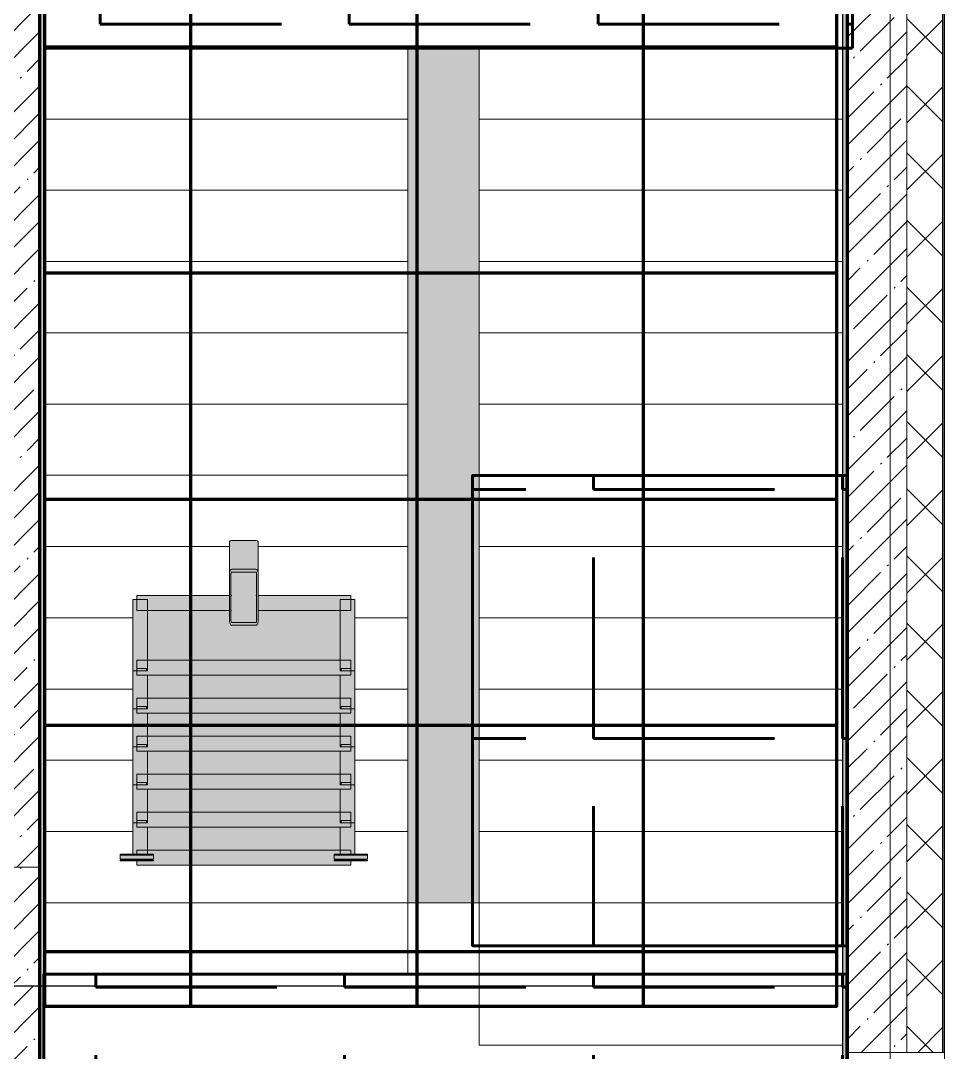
# Model space of a CAD drawing. Header units: millimetres. Extents: x -164500 to 426394, y -51911 to 102118.
# Drawn here: x 410577 to 414465, y 13120 to 17464 of the extents above; entities that cross this region are included whole.
import ezdxf

# ---------------------------------------------------------------- set-up
doc = ezdxf.new("R2010")
doc.units = ezdxf.units.MM
for name, color, linetype, lineweight in [('336 лестницы', 150, 'Continuous', 120), ('374 ПК-4', 211, 'Continuous', 120), ('469 плитка КР10 лестницы', 130, 'Continuous', 60), ('474 плитка КР-1.1 лестницы', 150, 'Continuous', 60), ('A-FLOR', 7, 'Continuous', 9), ('A-GENM', 7, 'Continuous', 9), ('A-GENM-1', 7, 'Continuous', 20), ('A-WALL', 7, 'Continuous', 5), ('I-WALL', 7, 'Continuous', 5), ('S-COLS', 7, 'Continuous', 9), ('S-COLS-1', 7, 'Continuous', 5), ('S-STRS', 7, 'Continuous', 9), ('Оси', 7, 'Continuous', 9)]:
    doc.layers.add(name, color=color, linetype=linetype, lineweight=lineweight)
doc.layers.add('A-AREA-PATT-3', color=7, linetype='Continuous', lineweight=5, true_color=0xe6fae8, transparency=1)
doc.layers.add('A-WALL-1', color=9, linetype='Continuous', lineweight=5, true_color=0x808080)
doc.layers.add('A-WALL-FNSH-1', color=9, linetype='Continuous', lineweight=5, true_color=0x808080)
pattern_1 = [(45, (289227.4, 1e-08), (-114.04925, 114.04925), []), (45, (289341.45, 1e-08), (-114.04925, 114.04925), [201.612, -40.322, 6.706, -33.617])]
pattern_2 = [(0, (289227.4, 1e-08), (243.84, 60.96), [20.117, -162.763, 20.117, -162.763, -975.36]), (0, (289227.4, 1e-08), (243.84, 60.96), [-365.76, 20.117, -345.643, 20.117, -162.763, -426.72]), (0, (289227.4, 1e-08), (243.84, 60.96), [-914.4, 20.117, -101.803, 20.117, -284.683]), (120, (289318.84, 30.48), (-174.71291, 180.691634), [20.117, -162.763, 20.117, -162.763, -975.36]), (120, (289318.84, 30.48), (-174.71291, 180.691634), [-365.76, 20.117, -345.643, 20.117, -162.763, -426.72]), (120, (289318.84, 30.48), (-174.71291, 180.691634), [-914.4, 20.117, -101.803, 20.117, -284.683]), (240, (289349.32, 152.4), (-69.12709, -241.651634), [20.117, -162.763, 20.117, -162.763, -975.36]), (240, (289349.32, 152.4), (-69.12709, -241.651634), [-365.76, 20.117, -345.643, 20.117, -162.763, -426.72]), (240, (289349.32, 152.4), (-69.12709, -241.651634), [-914.4, 20.117, -101.803, 20.117, -284.683])]
pattern_3 = [(0, (494712.8, 27014.1), (0, 1047.75), [762, -285.75]), (90, (494712.8, 27014.1), (-1047.75, 6e-14), [762, -285.75])]

# ---------------------------------------------------------------- blocks, each defined once
blk = doc.blocks.new('ОМ_Полоса_Трапеция прямоугольная_Прокат_ГОСТ 103-2006 - ОМ_Полоса_Трапеция прямоугольная_Прокат_ГОСТ 103-2006-21111644-Объем проектирования 3 этажа')
at = {"layer": 'A-GENM'}
for p, q in [((122699.4, 14726.5), (122699.4, 14736.5)), ((122699.4, 14736.5), (122739.4, 14736.5)), ((122739.4, 14736.5), (122739.4, 14726.5)), ((122739.4, 14726.5), (122699.4, 14726.5))]:
    blk.add_line(p, q, dxfattribs=at)
blk = doc.blocks.new('ОМ_Полоса_Трапеция прямоугольная_Прокат_ГОСТ 103-2006 - ОМ_Полоса_Трапеция прямоугольная_Прокат_ГОСТ 103-2006-V573-Объем проектирования 3 этажа')
at = {"layer": 'A-GENM-1'}
for p, q in [((122699.4, 14416.5), (122699.4, 14406.5)), ((122739.4, 14416.5), (122699.4, 14416.5)), ((122699.4, 14406.5), (122739.4, 14406.5)), ((122739.4, 14406.5), (122739.4, 14416.5))]:
    blk.add_line(p, q, dxfattribs=at)
blk = doc.blocks.new('ОМ_Полоса_Трапеция прямоугольная_Прокат_ГОСТ 103-2006 - ОМ_Полоса_Трапеция прямоугольная_Прокат_ГОСТ 103-2006-V574-Объем проектирования 3 этажа')
at = {"layer": 'A-GENM-1'}
for p, q in [((122699.4, 14256.5), (122699.4, 14246.5)), ((122739.4, 14256.5), (122699.4, 14256.5)), ((122739.4, 14246.5), (122739.4, 14256.5)), ((122699.4, 14246.5), (122739.4, 14246.5))]:
    blk.add_line(p, q, dxfattribs=at)
blk = doc.blocks.new('ОМ_Полоса_Трапеция прямоугольная_Прокат_ГОСТ 103-2006 - ОМ_Полоса_Трапеция прямоугольная_Прокат_ГОСТ 103-2006-V575-Объем проектирования 3 этажа')
at = {"layer": 'A-GENM-1'}
for p, q in [((122699.4, 14096.5), (122699.4, 14086.5)), ((122739.4, 14096.5), (122699.4, 14096.5)), ((122699.4, 14086.5), (122739.4, 14086.5)), ((122739.4, 14086.5), (122739.4, 14096.5))]:
    blk.add_line(p, q, dxfattribs=at)
blk = doc.blocks.new('ОМ_Полоса_Прокат_ГОСТ 103-2006 - ОМ_Полоса_Прокат_ГОСТ 103-2006-22193251-Объем проектирования 3 этажа')
at = {"layer": 'A-GENM'}
for p, q in [((122809.4, 13929.5), (122669.4, 13929.5)), ((122669.4, 13929.5), (122669.4, 13926.5)), ((122669.4, 13926.5), (122809.4, 13926.5)), ((122809.4, 13926.5), (122809.4, 13929.5))]:
    blk.add_line(p, q, dxfattribs=at)
blk = doc.blocks.new('ОМ_Полоса_Прокат_ГОСТ 103-2006 - ОМ_Полоса_Прокат_ГОСТ 103-2006-22193252-Объем проектирования 3 этажа')
at = {"layer": 'A-GENM'}
for p, q in [((122669.4, 13933.9), (122669.4, 13950.8)), ((122809.4, 13950.8), (122809.4, 13933.9)), ((122809.4, 13933.9), (122669.4, 13933.9))]:
    blk.add_line(p, q, dxfattribs=at)
at = {"layer": 'A-GENM-1'}
for p, q in [((122669.4, 13954.2), (122669.4, 13950.8)), ((122809.4, 13954.2), (122669.4, 13954.2)), ((122669.4, 13950.8), (122809.4, 13950.8)), ((122809.4, 13950.8), (122809.4, 13954.2))]:
    blk.add_line(p, q, dxfattribs=at)
blk = doc.blocks.new('ОМ_Полоса_Трапеция прямоугольная_Прокат_ГОСТ 103-2006 - ОМ_Полоса_Трапеция прямоугольная_Прокат_ГОСТ 103-2006-21111686-Объем проектирования 3 этажа')
at = {"layer": 'A-GENM'}
for p, q in [((121839.4, 14736.5), (121879.4, 14736.5)), ((121839.4, 14726.5), (121839.4, 14736.5)), ((121879.4, 14736.5), (121879.4, 14726.5)), ((121879.4, 14726.5), (121839.4, 14726.5))]:
    blk.add_line(p, q, dxfattribs=at)
blk = doc.blocks.new('ОМ_Полоса_Трапеция прямоугольная_Прокат_ГОСТ 103-2006 - ОМ_Полоса_Трапеция прямоугольная_Прокат_ГОСТ 103-2006-V576-Объем проектирования 3 этажа')
at = {"layer": 'A-GENM-1'}
for p, q in [((121879.4, 14416.5), (121839.4, 14416.5)), ((121839.4, 14416.5), (121839.4, 14406.5)), ((121839.4, 14406.5), (121879.4, 14406.5)), ((121879.4, 14406.5), (121879.4, 14416.5))]:
    blk.add_line(p, q, dxfattribs=at)
blk = doc.blocks.new('ОМ_Полоса_Трапеция прямоугольная_Прокат_ГОСТ 103-2006 - ОМ_Полоса_Трапеция прямоугольная_Прокат_ГОСТ 103-2006-V577-Объем проектирования 3 этажа')
at = {"layer": 'A-GENM-1'}
for p, q in [((121879.4, 14256.5), (121839.4, 14256.5)), ((121839.4, 14256.5), (121839.4, 14246.5)), ((121879.4, 14246.5), (121879.4, 14256.5)), ((121839.4, 14246.5), (121879.4, 14246.5))]:
    blk.add_line(p, q, dxfattribs=at)
blk = doc.blocks.new('ОМ_Полоса_Трапеция прямоугольная_Прокат_ГОСТ 103-2006 - ОМ_Полоса_Трапеция прямоугольная_Прокат_ГОСТ 103-2006-V578-Объем проектирования 3 этажа')
at = {"layer": 'A-GENM-1'}
for p, q in [((121879.4, 14096.5), (121839.4, 14096.5)), ((121839.4, 14096.5), (121839.4, 14086.5)), ((121839.4, 14086.5), (121879.4, 14086.5)), ((121879.4, 14086.5), (121879.4, 14096.5))]:
    blk.add_line(p, q, dxfattribs=at)
blk = doc.blocks.new('ОМ_Полоса_Прокат_ГОСТ 103-2006 - ОМ_Полоса_Прокат_ГОСТ 103-2006-22193295-Объем проектирования 3 этажа')
at = {"layer": 'A-GENM'}
for p, q in [((121909.4, 13929.5), (121769.4, 13929.5)), ((121769.4, 13929.5), (121769.4, 13926.5)), ((121769.4, 13926.5), (121909.4, 13926.5)), ((121909.4, 13926.5), (121909.4, 13929.5))]:
    blk.add_line(p, q, dxfattribs=at)
blk = doc.blocks.new('ОМ_Полоса_Прокат_ГОСТ 103-2006 - ОМ_Полоса_Прокат_ГОСТ 103-2006-22193296-Объем проектирования 3 этажа')
at = {"layer": 'A-GENM'}
for p, q in [((121769.4, 13933.9), (121769.4, 13950.8)), ((121909.4, 13950.8), (121909.4, 13933.9)), ((121909.4, 13933.9), (121769.4, 13933.9))]:
    blk.add_line(p, q, dxfattribs=at)
at = {"layer": 'A-GENM-1'}
for p, q in [((121909.4, 13954.2), (121769.4, 13954.2)), ((121769.4, 13954.2), (121769.4, 13950.8)), ((121769.4, 13950.8), (121909.4, 13950.8)), ((121909.4, 13950.8), (121909.4, 13954.2))]:
    blk.add_line(p, q, dxfattribs=at)
blk = doc.blocks.new('ОМ_Труба_ГОСТ 8639-82 - ОМ_Труба_ГОСТ 8639-82-21111694-Объем проектирования 3 этажа')
at = {"layer": 'A-GENM'}
for p, q in [((122229.4, 15270.5), (122229.4, 15136.5)), ((122238.4, 15275.1), (122340.4, 15275.1)), ((122349.4, 15136.5), (122349.4, 15270.5)), ((122229.4, 14936.4), (122229.4, 15136.5)), ((122235.4, 15136.5), (122235.4, 14936.4)), ((122238.4, 15154.2), (122340.4, 15154.2)), ((122340.4, 15142.4), (122238.4, 15142.4)), ((122343.4, 14936.4), (122343.4, 15136.5)), ((122349.4, 15136.5), (122349.4, 14936.4)), ((122238.4, 14930.5), (122340.4, 14930.5)), ((122340.4, 14918.8), (122238.4, 14918.8))]:
    blk.add_line(p, q, dxfattribs=at)
at = {"layer": 'A-GENM', "flags": 128}
for points in [[(122229.4, 15136.5), (122229.6, 15140), (122230.1, 15143.3), (122231, 15146.3), (122232.1, 15149), (122233.4, 15151.2), (122235, 15152.8), (122236.7, 15153.8), (122238.4, 15154.2)], [(122238.4, 15142.4), (122237.9, 15142.3), (122237.3, 15141.9), (122236.8, 15141.4), (122236.3, 15140.7), (122235.9, 15139.8), (122235.7, 15138.8), (122235.5, 15137.7), (122235.4, 15136.5)], [(122340.4, 15154.2), (122342.2, 15153.8), (122343.9, 15152.8), (122345.4, 15151.2), (122346.8, 15149), (122347.9, 15146.3), (122348.8, 15143.3), (122349.3, 15140), (122349.4, 15136.5)], [(122343.4, 15136.5), (122343.4, 15137.7), (122343.2, 15138.8), (122342.9, 15139.8), (122342.6, 15140.7), (122342.1, 15141.4), (122341.6, 15141.9), (122341, 15142.3), (122340.4, 15142.4)], [(122238.4, 14918.8), (122236.7, 14919.1), (122235, 14920.1), (122233.4, 14921.8), (122232.1, 14923.9), (122231, 14926.6), (122230.1, 14929.7), (122229.6, 14933), (122229.4, 14936.4)], [(122235.4, 14936.4), (122235.5, 14935.3), (122235.7, 14934.2), (122235.9, 14933.2), (122236.3, 14932.3), (122236.8, 14931.5), (122237.3, 14931), (122237.9, 14930.7), (122238.4, 14930.5)], [(122349.4, 14936.4), (122349.3, 14933), (122348.8, 14929.7), (122347.9, 14926.6), (122346.8, 14923.9), (122345.4, 14921.8), (122343.9, 14920.1), (122342.2, 14919.1), (122340.4, 14918.8)], [(122340.4, 14930.5), (122341, 14930.7), (122341.6, 14931), (122342.1, 14931.5), (122342.6, 14932.3), (122342.9, 14933.2), (122343.2, 14934.2), (122343.4, 14935.3), (122343.4, 14936.4)]]:
    blk.add_lwpolyline(points, dxfattribs=at)
at = {"layer": 'A-GENM'}
for centre, start_param, end_param in [((122238.4, 15270.5), 1.570796, 3.141593), ((122340.4, 15270.5), 0, 1.570796)]:
    blk.add_ellipse(centre, major_axis=(9, 0), ratio=0.509802, start_param=start_param, end_param=end_param, dxfattribs=at)
blk = doc.blocks.new('ОМ_Уголок_ГОСТ 8509-93 - ОМ_Уголок_ГОСТ 8509-93-22194532-Объем проектирования 3 этажа')
at = {"layer": 'A-GENM'}
for p, q in [((0, 45.2), (0, -17.8)), ((390, 45.2), (0, 45.2)), ((398.5, 45.2), (396, 45.2)), ((504, 45.2), (501.5, 45.2)), ((900, 45.2), (510, 45.2)), ((900, -17.8), (900, 45.2)), ((0, -17.8), (390, -17.8)), ((396, -17.8), (399, -17.8)), ((501, -17.8), (504, -17.8)), ((510, -17.8), (900, -17.8))]:
    blk.add_line(p, q, dxfattribs=at)
blk = doc.blocks.new('ОМ_Уголок_ГОСТ 8509-93 - ОМ_Уголок_ГОСТ 8509-93-V579-Объем проектирования 3 этажа')
at = {"layer": 'A-GENM'}
for p, q in [((0, 45.2), (0, 10)), ((900, 45.2), (0, 45.2)), ((900, 10), (900, 45.2)), ((0, 0), (0, -17.8)), ((0, -17.8), (900, -17.8)), ((900, -17.8), (900, 0))]:
    blk.add_line(p, q, dxfattribs=at)
blk = doc.blocks.new('ОМ_Уголок_ГОСТ 8509-93 - ОМ_Уголок_ГОСТ 8509-93-22194533-Объем проектирования 3 этажа')
at = {"layer": 'A-GENM'}
for p, q in [((0, 45.2), (0, 40)), ((300, 45.2), (0, 45.2)), ((300, -17.8), (300, 45.2)), ((0, 0), (0, -17.8)), ((0, -17.8), (300, -17.8))]:
    blk.add_line(p, q, dxfattribs=at)
blk = doc.blocks.new('ОМ_Уголок_ГОСТ 8509-93 - ОМ_Уголок_ГОСТ 8509-93-V580-Объем проектирования 3 этажа')
at = {"layer": 'A-GENM'}
for p, q in [((0, 45.2), (0, -17.8)), ((300, 45.2), (0, 45.2)), ((300, 40), (300, 45.2)), ((0, -17.8), (300, -17.8)), ((300, -17.8), (300, 0))]:
    blk.add_line(p, q, dxfattribs=at)
blk = doc.blocks.new('ОМ_Уголок_ГОСТ 8509-93 - ОМ_Уголок_ГОСТ 8509-93-V581-Объем проектирования 3 этажа')
at = {"layer": 'A-GENM'}
for p, q in [((0, 45.2), (0, 40)), ((142.2, 45.2), (0, 45.2)), ((0, 0), (0, -17.8)), ((0, -17.8), (160, -17.8))]:
    blk.add_line(p, q, dxfattribs=at)
blk = doc.blocks.new('ОМ_Уголок_ГОСТ 8509-93 - ОМ_Уголок_ГОСТ 8509-93-V582-Объем проектирования 3 этажа')
at = {"layer": 'A-GENM'}
for p, q in [((300, 45.2), (157.8, 45.2)), ((300, 40), (300, 45.2)), ((140, -17.8), (300, -17.8)), ((300, -17.8), (300, 0))]:
    blk.add_line(p, q, dxfattribs=at)
blk = doc.blocks.new('ОМ_Уголок_ГОСТ 8509-93 - ОМ_Уголок_ГОСТ 8509-93-V583-Объем проектирования 3 этажа')
at = {"layer": 'A-GENM'}
for p, q in [((0, 45.2), (0, 27.8)), ((900, 45.2), (0, 45.2)), ((900, 27.8), (900, 45.2)), ((0, 7.4), (0, -17.8)), ((900, -17.8), (900, 7.4)), ((0, -17.8), (900, -17.8))]:
    blk.add_line(p, q, dxfattribs=at)
blk = doc.blocks.new('ОМ_Уголок_ГОСТ 8509-93 - ОМ_Уголок_ГОСТ 8509-93-V584-Объем проектирования 3 этажа')
at = {"layer": 'A-GENM'}
for p, q in [((0, 45.2), (0, -17.8)), ((7.4, 45.2), (0, 45.2)), ((142.2, 45.2), (27.8, 45.2)), ((0, -17.8), (7.4, -17.8)), ((27.8, -17.8), (160, -17.8))]:
    blk.add_line(p, q, dxfattribs=at)
blk = doc.blocks.new('ОМ_Уголок_ГОСТ 8509-93 - ОМ_Уголок_ГОСТ 8509-93-V585-Объем проектирования 3 этажа')
at = {"layer": 'A-GENM'}
for p, q in [((272.2, 45.2), (157.8, 45.2)), ((300, 45.2), (292.6, 45.2)), ((300, -17.8), (300, 45.2)), ((140, -17.8), (272.2, -17.8)), ((292.6, -17.8), (300, -17.8))]:
    blk.add_line(p, q, dxfattribs=at)
blk = doc.blocks.new('BSC_Колонна _Прямоугольная - 500х500-22291386-Объем проектирования 3 этажа')
at = {"layer": 'S-COLS-1'}
h = blk.add_hatch(dxfattribs=at)
h.set_pattern_fill('FP_171', color=256, style=0, pattern_type=2)
h.set_pattern_definition([(45, (-121180, -13650), (-114.04925, 114.04925), []), (45, (-121065.95, -13650), (-114.04925, 114.04925), [201.613, -40.323, 6.706, -33.617])])
h.paths.add_polyline_path([(95.7, -250), (250, -250), (250, 250), (-250, 250), (-250, -250), (62, -250)])
for p, q in [((250, 250), (-250, 250)), ((-250, 250), (-250, -250)), ((250, -250), (250, 250)), ((-250, -250), (250, -250))]:
    blk.add_line(p, q, dxfattribs=at)

msp = doc.modelspace()

# ---------------------------------------------------------------- hatches: boundary and pattern name
at = {"layer": '336 лестницы'}
h = msp.add_hatch(dxfattribs=at)
h.set_pattern_fill('ANSI37', color=256, scale=300, angle=45)
h.set_pattern_definition([(90, (205553.1, 26879), (-952.5, 0), []), (180, (205553.1, 26879), (-6e-14, -952.5), [])])
h.paths.add_polyline_path([(410677.402, 13314.776), (414013.43, 13314.776), (414013.43, 18277.276), (410677.402, 18277.276)])
at = {"layer": '469 плитка КР10 лестницы'}
h = msp.add_hatch(dxfattribs=at)
h.set_pattern_fill('ANGLE', color=256, scale=150)
h.set_pattern_definition(pattern_3)
h.paths.add_polyline_path([(414054.402, 15549.059), (412479.402, 15549.059), (412479.402, 13569.059), (414054.402, 13569.059)])
h = msp.add_hatch(dxfattribs=at)
h.set_pattern_fill('ANGLE', color=256, scale=150)
h.set_pattern_definition(pattern_3)
h.paths.add_polyline_path([(414054.402, 10599.059), (410675.402, 10599.059), (410675.402, 13449.059), (414054.402, 13449.059)])
at = {"layer": '474 плитка КР-1.1 лестницы'}
h = msp.add_hatch(dxfattribs=at)
h.set_pattern_fill('ANGLE', color=256, scale=150)
h.set_pattern_definition([(0, (205553.1, 26879), (0, 1047.75), [762, -285.75]), (90, (205553.1, 26879), (-1047.75, 6e-14), [762, -285.75])])
h.paths.add_polyline_path([(414078.402, 17349.059), (410678.402, 17349.059), (410678.402, 18849.059), (414078.402, 18849.059)])
at = {"layer": 'A-AREA-PATT-3'}
h = msp.add_hatch(color=256, dxfattribs=at)
h.paths.add_polyline_path([(414037.406, 10620.5), (414047.402, 10620.5), (414047.402, 14910.538), (414037.402, 14910.538), (414037.402, 10629.906)])
h.paths.add_polyline_path([(412207.402, 13750), (412507.402, 13750), (412507.402, 17350), (412207.402, 17350), (412207.402, 13963.322)])
h.paths.add_polyline_path([(411576.843, 15136.509), (411570.843, 15136.509), (411573.049, 15142.393), (411576.158, 15143.265), (411576.67, 15139.953)])
h.paths.add_polyline_path([(411896.843, 13908.67), (411966.843, 13908.67), (411966.843, 13926.47), (411984.643, 13926.47), (411984.643, 13933.889), (412036.843, 13933.889), (412036.843, 13954.248), (411984.643, 13954.248), (411984.643, 15026.47), (411966.843, 15026.47), (411966.843, 15044.27), (411576.843, 15044.27), (411575.327, 15273.039), (411570.173, 15274.971), (411567.843, 15275.127), (411458.049, 15272.833), (411456.843, 15270.539), (411456.843, 15044.27), (411066.843, 15044.27), (411066.843, 15026.47), (411049.043, 15026.47), (411049.043, 13954.248), (410996.843, 13954.248), (410996.843, 13933.889), (411049.043, 13933.889), (411049.043, 13926.47), (411066.843, 13926.47), (411066.843, 13908.67), (411776.42, 13908.67)])
h.paths.add_polyline_path([(411462.843, 15114.829), (411462.843, 15136.509), (411456.843, 15136.509), (411459.479, 15142.718), (411462.859, 15141.402), (411462.864, 15114.833)])
h.paths.add_polyline_path([(411570.828, 15142.515), (411572.844, 15144.864), (411570.843, 15142.528)])
at = {"layer": 'A-WALL'}
h = msp.add_hatch(dxfattribs=at)
h.set_pattern_fill('FP_24', color=256, style=0, pattern_type=2)
h.set_pattern_definition([(45, (289227.4, 1e-08), (-141.42136, 141.42136), []), (135, (289227.4, 1e-08), (-141.42136, -141.42136), [])])
h.paths.add_polyline_path([(414310.232, -250), (414457.402, -250), (414457.402, 7700.044), (414307.402, 7700.044), (414307.402, -250)])
h.paths.add_polyline_path([(414457.402, 8900.044), (414457.402, 10820), (414307.402, 10820), (414307.402, 8900.044)])
h.paths.add_polyline_path([(414307.402, 13120), (414457.402, 13120), (414457.402, 21400), (414307.402, 21400), (414307.402, 13150)])
at = {"layer": 'I-WALL'}
h = msp.add_hatch(dxfattribs=at)
h.set_pattern_fill('FP_1', color=256, style=0, pattern_type=2)
h.set_pattern_definition(pattern_1)
h.paths.add_polyline_path([(414107.402, 10360), (414307.402, 10360), (414307.402, 10820), (414057.402, 10820), (414057.402, 10360), (414104.77, 10360)])
h.paths.add_polyline_path([(414057.968, 13120), (414307.402, 13120), (414307.402, 21400), (414057.402, 21400), (414057.402, 13120)])
h = msp.add_hatch(dxfattribs=at)
h.set_pattern_fill('FP_1', color=256, style=0, pattern_type=2)
h.set_pattern_definition(pattern_1)
h.paths.add_polyline_path([(410657.402, 10380), (410657.402, 10825), (410437.402, 10825), (410437.402, 10380)])
h.paths.add_polyline_path([(410437.402, 12225), (410657.402, 12225), (410657.402, 13400), (410437.402, 13400), (410437.402, 12250)])
h.paths.add_polyline_path([(410437.402, 13900), (410657.402, 13900), (410657.402, 18600), (410437.402, 18600), (410437.402, 13920)])
h.paths.add_polyline_path([(410457.402, 19100), (410657.402, 19100), (410657.402, 19110), (410457.402, 19100.909), (410457.402, 19110), (410437.402, 19110), (410437.402, 19100)])
h = msp.add_hatch(dxfattribs=at)
h.set_pattern_fill('FP_191', color=256, style=0, pattern_type=2)
h.set_pattern_definition(pattern_2)
h.paths.add_polyline_path([(410677.402, 10600), (410677.402, 10825), (410665.402, 10825), (410665.402, 10770), (410657.402, 10770), (410657.402, 10600), (410662.822, 10600)])
h.paths.add_polyline_path([(410677.402, 12225), (410677.402, 18829), (410657.402, 18830), (410657.569, 12280), (410665.402, 12280), (410665.402, 12225)])
h = msp.add_hatch(dxfattribs=at)
h.set_pattern_fill('FP_191', color=256, style=0, pattern_type=2)
h.set_pattern_definition(pattern_2)
h.paths.add_polyline_path([(414037.402, 10620), (414057.402, 10620.5), (414057.402, 18830), (414037.402, 18830), (414037.406, 10620.5)])

# ---------------------------------------------------------------- linework, layer by layer
msp.add_lwpolyline([(414057.402, 10600), (374197.402, 10600), (374197.402, 13400), (414057.402, 13400)], close=True)
at = {"layer": '336 лестницы'}
msp.add_lwpolyline([(410677.402, 13314.776), (414013.43, 13314.776), (414013.43, 18277.276), (410677.402, 18277.276)], close=True, dxfattribs=at)
at = {"layer": '374 ПК-4'}
msp.add_lwpolyline([(410657.402, 10925), (410657.402, 10600), (414057.402, 10600), (414057.402, 18850), (410657.402, 18850), (410657.402, 12125)], dxfattribs=at)
at = {"layer": '469 плитка КР10 лестницы'}
for points in [[(414054.402, 15549.059), (412479.402, 15549.059), (412479.402, 13569.059), (414054.402, 13569.059)], [(414054.402, 10599.059), (410675.402, 10599.059), (410675.402, 13449.059), (414054.402, 13449.059)]]:
    msp.add_lwpolyline(points, close=True, dxfattribs=at)
at = {"layer": '474 плитка КР-1.1 лестницы'}
msp.add_lwpolyline([(414078.402, 17349.059), (410678.402, 17349.059), (410678.402, 18849.059), (414078.402, 18849.059)], close=True, dxfattribs=at)
at = {"layer": 'A-FLOR'}
for p, q in [((410677.402, 13750), (412507.402, 13750)), ((412207.402, 13750), (412207.402, 13450)), ((412507.402, 13750), (412507.402, 13150)), ((412207.402, 13450), (414036.402, 13450)), ((414036.402, 13450), (414036.402, 10620)), ((412507.402, 13150), (414036.402, 13150))]:
    msp.add_line(p, q, dxfattribs=at)
at = {"layer": 'A-WALL'}
for p, q in [((414457.402, 13120), (414457.402, 21550)), ((414460.402, 13120), (414460.402, 21553)), ((414307.402, 21400), (414307.402, 13120)), ((414307.402, 13120), (414307.402, 21400)), ((410677.402, 18830), (410677.402, 12225)), ((414057.402, 18850), (414057.402, 10600)), ((410657.402, 13900), (410657.402, 18600)), ((410657.402, 12910.035), (410657.402, 13400)), ((414465.402, 13120), (414465.402, 10820))]:
    msp.add_line(p, q, dxfattribs=at)
at = {"layer": 'A-WALL-1'}
for p, q in [((414037.402, 18830), (414037.402, 10620)), ((414057.402, 13120), (414307.402, 13120)), ((414307.402, 13120), (414457.402, 13120))]:
    msp.add_line(p, q, dxfattribs=at)
at = {"layer": 'A-WALL-FNSH-1'}
for p, q in [((414465.402, 13120), (414465.402, 21558)), ((410678.402, 13820), (410678.402, 18829)), ((414036.402, 18829), (414036.402, 13450)), ((414457.402, 13120), (414465.402, 13120))]:
    msp.add_line(p, q, dxfattribs=at)
at = {"layer": 'I-WALL'}
for p, q in [((410677.402, 13820), (410678.402, 13820)), ((410678.402, 13820), (410678.402, 12225)), ((414036.402, 13150.918), (414037.402, 13150.918))]:
    msp.add_line(p, q, dxfattribs=at)
at = {"layer": 'S-STRS'}
for p, q in [((410677.402, 17350), (412207.402, 17350)), ((410677.402, 17350), (412207.402, 17350)), ((412207.402, 17350), (412507.402, 17350)), ((412207.402, 17050), (412207.402, 17350)), ((414037.402, 17350), (412507.402, 17350)), ((412507.402, 17350), (412507.402, 17050)), ((414037.402, 17350), (412507.402, 17350)), ((410677.402, 17050), (412207.402, 17050)), ((410677.402, 17050), (412207.402, 17050)), ((412207.402, 16750), (412207.402, 17050)), ((412507.402, 17050), (412507.402, 16750)), ((414037.402, 17050), (412507.402, 17050)), ((414037.402, 17050), (412507.402, 17050)), ((410677.402, 16750), (412207.402, 16750)), ((410677.402, 16750), (412207.402, 16750)), ((412207.402, 16450), (412207.402, 16750)), ((412507.402, 16750), (412507.402, 16450)), ((414037.402, 16750), (412507.402, 16750)), ((414037.402, 16750), (412507.402, 16750)), ((410677.402, 16450), (412207.402, 16450)), ((410677.402, 16450), (412207.402, 16450)), ((412207.402, 16150), (412207.402, 16450)), ((412507.402, 16450), (412507.402, 16150)), ((414037.402, 16450), (412507.402, 16450)), ((414037.402, 16450), (412507.402, 16450)), ((410677.402, 16150), (412207.402, 16150)), ((410677.402, 16150), (412207.402, 16150)), ((412207.402, 15850), (412207.402, 16150)), ((412507.402, 16150), (412507.402, 15850)), ((414037.402, 16150), (412507.402, 16150)), ((414037.402, 16150), (412507.402, 16150)), ((410677.402, 15850), (412207.402, 15850)), ((410677.402, 15850), (412207.402, 15850)), ((412207.402, 15550), (412207.402, 15850)), ((412507.402, 15850), (412507.402, 15550)), ((414037.402, 15850), (412507.402, 15850)), ((414037.402, 15850), (412507.402, 15850)), ((410677.402, 15550), (412207.402, 15550)), ((410677.402, 15550), (412207.402, 15550)), ((412207.402, 15250), (412207.402, 15550)), ((412507.402, 15550), (412507.402, 15250)), ((414037.402, 15550), (412507.402, 15550)), ((414037.402, 15550), (412507.402, 15550)), ((410677.402, 15250), (411457.36, 15250)), ((410677.402, 15250), (411457.36, 15250)), ((411576.327, 15250), (412207.402, 15250)), ((411576.327, 15250), (412207.402, 15250)), ((412207.402, 14950), (412207.402, 15250)), ((412507.402, 15250), (412507.402, 14950)), ((414037.402, 15250), (412507.402, 15250)), ((414037.402, 15250), (412507.402, 15250)), ((410677.402, 14950), (411049.043, 14950)), ((410677.402, 14950), (411049.043, 14950)), ((411984.643, 14950), (412207.402, 14950)), ((411984.643, 14950), (412207.402, 14950)), ((412207.402, 14650), (412207.402, 14950)), ((412507.402, 14950), (412507.402, 14650)), ((414037.402, 14950), (412507.402, 14950)), ((414037.402, 14950), (412507.402, 14950)), ((410677.402, 14650), (411049.043, 14650)), ((410677.402, 14650), (411049.043, 14650)), ((411984.643, 14650), (412207.402, 14650)), ((411984.643, 14650), (412207.402, 14650)), ((412207.402, 14350), (412207.402, 14650)), ((412507.402, 14650), (412507.402, 14350)), ((414037.402, 14650), (412507.402, 14650)), ((414037.402, 14650), (412507.402, 14650)), ((410677.402, 14350), (411049.043, 14350)), ((410677.402, 14350), (411049.043, 14350)), ((411984.643, 14350), (412207.402, 14350)), ((411984.643, 14350), (412207.402, 14350)), ((412207.402, 14050), (412207.402, 14350)), ((412507.402, 14350), (412507.402, 14050)), ((414037.402, 14350), (412507.402, 14350)), ((414037.402, 14350), (412507.402, 14350)), ((410677.402, 14050), (411049.043, 14050)), ((410677.402, 14050), (411049.043, 14050)), ((411984.643, 14050), (412207.402, 14050)), ((411984.643, 14050), (412207.402, 14050)), ((412207.402, 13750), (412207.402, 14050)), ((412507.402, 14050), (412507.402, 13750)), ((414037.402, 14050), (412507.402, 14050)), ((414037.402, 14050), (412507.402, 14050)), ((410677.402, 13750), (412207.402, 13750)), ((410677.402, 13750), (412207.402, 13750)), ((412507.402, 13750), (412507.402, 13450)), ((414037.402, 13750), (412507.402, 13750)), ((414037.402, 13750), (412507.402, 13750)), ((412507.402, 13450), (412507.402, 13150)), ((414036.402, 13450), (412507.402, 13450)), ((414036.402, 13450), (412507.402, 13450)), ((414037.402, 13150), (412507.402, 13150))]:
    msp.add_line(p, q, dxfattribs=at)
at = {"layer": 'Оси'}
msp.add_lwpolyline([(414237.402, -1906.259), (414237.402, 3093.741), (414237.402, 16915.097), (414237.402, 21915.097)], dxfattribs=at)

# ---------------------------------------------------------------- block references
at = {"layer": 'A-GENM'}
for name, p in [('ОМ_Труба_ГОСТ 8639-82 - ОМ_Труба_ГОСТ 8639-82-21111694-Объем проектирования 3 этажа', (289227.402, 0)), ('ОМ_Полоса_Трапеция прямоугольная_Прокат_ГОСТ 103-2006 - ОМ_Полоса_Трапеция прямоугольная_Прокат_ГОСТ 103-2006-21111686-Объем проектирования 3 этажа', (289227.402, 0)), ('ОМ_Полоса_Трапеция прямоугольная_Прокат_ГОСТ 103-2006 - ОМ_Полоса_Трапеция прямоугольная_Прокат_ГОСТ 103-2006-21111644-Объем проектирования 3 этажа', (289227.402, 0)), ('ОМ_Полоса_Трапеция прямоугольная_Прокат_ГОСТ 103-2006 - ОМ_Полоса_Трапеция прямоугольная_Прокат_ГОСТ 103-2006-21111686-Объем проектирования 3 этажа', (289227.402, -160)), ('ОМ_Полоса_Трапеция прямоугольная_Прокат_ГОСТ 103-2006 - ОМ_Полоса_Трапеция прямоугольная_Прокат_ГОСТ 103-2006-21111644-Объем проектирования 3 этажа', (289227.402, -160)), ('ОМ_Полоса_Трапеция прямоугольная_Прокат_ГОСТ 103-2006 - ОМ_Полоса_Трапеция прямоугольная_Прокат_ГОСТ 103-2006-V576-Объем проектирования 3 этажа', (289227.402, 0)), ('ОМ_Полоса_Трапеция прямоугольная_Прокат_ГОСТ 103-2006 - ОМ_Полоса_Трапеция прямоугольная_Прокат_ГОСТ 103-2006-V573-Объем проектирования 3 этажа', (289227.402, 0)), ('ОМ_Полоса_Трапеция прямоугольная_Прокат_ГОСТ 103-2006 - ОМ_Полоса_Трапеция прямоугольная_Прокат_ГОСТ 103-2006-V577-Объем проектирования 3 этажа', (289227.402, 0)), ('ОМ_Полоса_Трапеция прямоугольная_Прокат_ГОСТ 103-2006 - ОМ_Полоса_Трапеция прямоугольная_Прокат_ГОСТ 103-2006-V574-Объем проектирования 3 этажа', (289227.402, 0)), ('ОМ_Полоса_Трапеция прямоугольная_Прокат_ГОСТ 103-2006 - ОМ_Полоса_Трапеция прямоугольная_Прокат_ГОСТ 103-2006-V578-Объем проектирования 3 этажа', (289227.402, 0)), ('ОМ_Полоса_Трапеция прямоугольная_Прокат_ГОСТ 103-2006 - ОМ_Полоса_Трапеция прямоугольная_Прокат_ГОСТ 103-2006-V575-Объем проектирования 3 этажа', (289227.402, 0)), ('ОМ_Полоса_Прокат_ГОСТ 103-2006 - ОМ_Полоса_Прокат_ГОСТ 103-2006-22193296-Объем проектирования 3 этажа', (289227.402, 0)), ('ОМ_Полоса_Прокат_ГОСТ 103-2006 - ОМ_Полоса_Прокат_ГОСТ 103-2006-22193252-Объем проектирования 3 этажа', (289227.402, 0)), ('ОМ_Полоса_Прокат_ГОСТ 103-2006 - ОМ_Полоса_Прокат_ГОСТ 103-2006-22193295-Объем проектирования 3 этажа', (289227.402, 0)), ('ОМ_Полоса_Прокат_ГОСТ 103-2006 - ОМ_Полоса_Прокат_ГОСТ 103-2006-22193251-Объем проектирования 3 этажа', (289227.402, 0))]:
    msp.add_blockref(name, p, dxfattribs=at)
at = {"layer": 'A-GENM', "extrusion": (0, 0, -1)}
for name, p, rotation in [('ОМ_Уголок_ГОСТ 8509-93 - ОМ_Уголок_ГОСТ 8509-93-22194532-Объем проектирования 3 этажа', (-411066.843, 15026.47), 180), ('ОМ_Уголок_ГОСТ 8509-93 - ОМ_Уголок_ГОСТ 8509-93-22194533-Объем проектирования 3 этажа', (-411066.843, 14726.47), 90.00000000000064), ('ОМ_Уголок_ГОСТ 8509-93 - ОМ_Уголок_ГОСТ 8509-93-V580-Объем проектирования 3 этажа', (-411966.843, 15026.47), 270.0000000000008), ('ОМ_Уголок_ГОСТ 8509-93 - ОМ_Уголок_ГОСТ 8509-93-V581-Объем проектирования 3 этажа', (-411066.843, 14566.47), 90.00000000000064), ('ОМ_Уголок_ГОСТ 8509-93 - ОМ_Уголок_ГОСТ 8509-93-V582-Объем проектирования 3 этажа', (-411966.843, 14866.47), 270.0000000000008), ('ОМ_Уголок_ГОСТ 8509-93 - ОМ_Уголок_ГОСТ 8509-93-V581-Объем проектирования 3 этажа', (-411066.843, 14406.47), 90.00000000000064), ('ОМ_Уголок_ГОСТ 8509-93 - ОМ_Уголок_ГОСТ 8509-93-V582-Объем проектирования 3 этажа', (-411966.843, 14706.47), 270.0000000000008), ('ОМ_Уголок_ГОСТ 8509-93 - ОМ_Уголок_ГОСТ 8509-93-V581-Объем проектирования 3 этажа', (-411066.843, 14246.47), 90.00000000000064), ('ОМ_Уголок_ГОСТ 8509-93 - ОМ_Уголок_ГОСТ 8509-93-V582-Объем проектирования 3 этажа', (-411966.843, 14546.47), 270.0000000000008), ('ОМ_Уголок_ГОСТ 8509-93 - ОМ_Уголок_ГОСТ 8509-93-V581-Объем проектирования 3 этажа', (-411066.843, 14086.47), 90.00000000000064), ('ОМ_Уголок_ГОСТ 8509-93 - ОМ_Уголок_ГОСТ 8509-93-V582-Объем проектирования 3 этажа', (-411966.843, 14386.47), 270.0000000000008), ('ОМ_Уголок_ГОСТ 8509-93 - ОМ_Уголок_ГОСТ 8509-93-V584-Объем проектирования 3 этажа', (-411066.843, 13926.47), 90.00000000000064), ('ОМ_Уголок_ГОСТ 8509-93 - ОМ_Уголок_ГОСТ 8509-93-V585-Объем проектирования 3 этажа', (-411966.843, 14226.47), 270.0000000000008)]:
    msp.add_blockref(name, p, dxfattribs=dict(at, rotation=rotation))
for name, p in [('ОМ_Уголок_ГОСТ 8509-93 - ОМ_Уголок_ГОСТ 8509-93-V579-Объем проектирования 3 этажа', (-411966.843, 14726.47)), ('ОМ_Уголок_ГОСТ 8509-93 - ОМ_Уголок_ГОСТ 8509-93-V579-Объем проектирования 3 этажа', (-411966.843, 14566.47)), ('ОМ_Уголок_ГОСТ 8509-93 - ОМ_Уголок_ГОСТ 8509-93-V579-Объем проектирования 3 этажа', (-411966.843, 14406.47)), ('ОМ_Уголок_ГОСТ 8509-93 - ОМ_Уголок_ГОСТ 8509-93-V579-Объем проектирования 3 этажа', (-411966.843, 14246.47)), ('ОМ_Уголок_ГОСТ 8509-93 - ОМ_Уголок_ГОСТ 8509-93-V579-Объем проектирования 3 этажа', (-411966.843, 14086.47)), ('ОМ_Уголок_ГОСТ 8509-93 - ОМ_Уголок_ГОСТ 8509-93-V583-Объем проектирования 3 этажа', (-411966.843, 13926.47))]:
    msp.add_blockref(name, p, dxfattribs=at)
at = {"layer": 'S-COLS'}
msp.add_blockref('BSC_Колонна _Прямоугольная - 500х500-22291386-Объем проектирования 3 этажа', (410407.402, 13650), dxfattribs=at)

doc.saveas('drawing.dxf')
